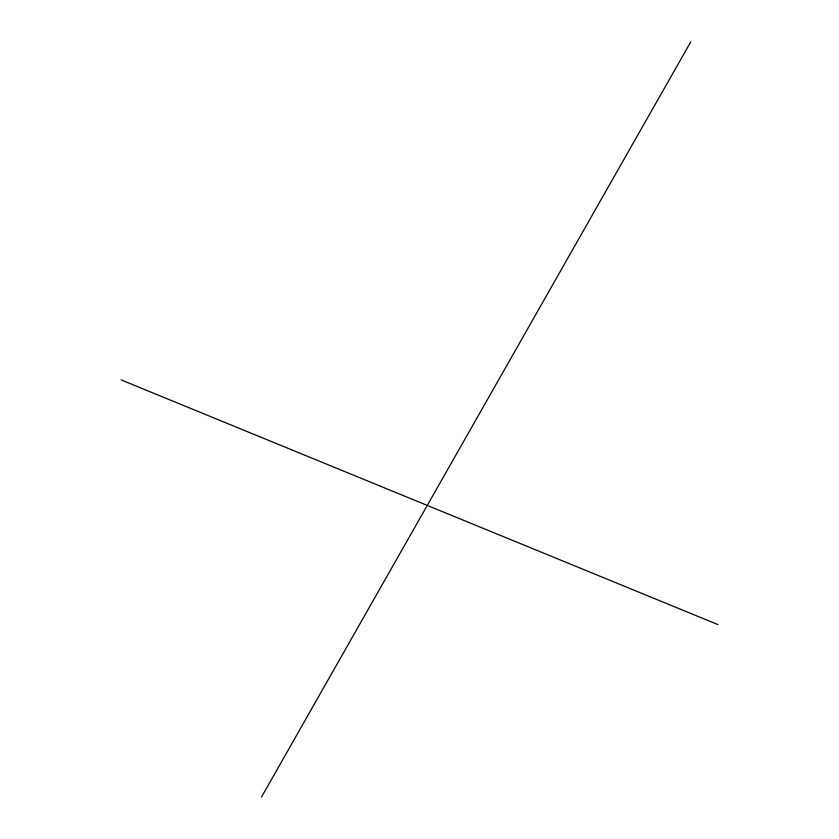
<?xml version="1.0" encoding="UTF-8"?>
<svg xmlns="http://www.w3.org/2000/svg" width="839" height="839" viewBox="0 0 839 839"><rect width="100%" height="100%" fill="white"/><g stroke="black" fill="none" stroke-linecap="round" stroke-linejoin="round"><path stroke-width="1.26" d="M261.495 797.05L690.707 41.95M121.026 379.857L717.974 624.604"/></g></svg>
